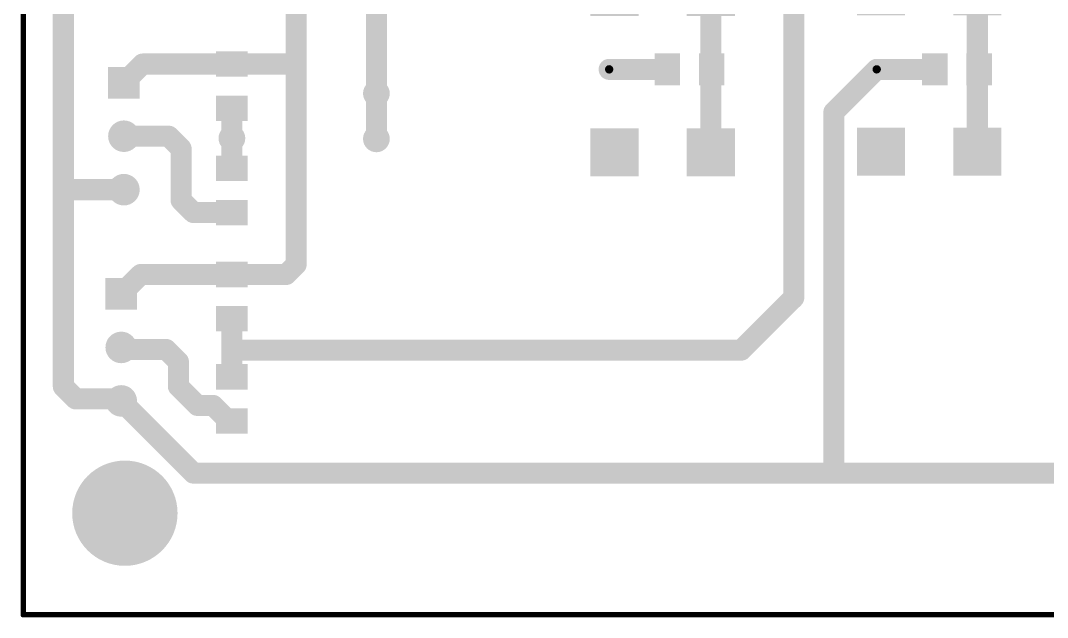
# Model space of a CAD drawing. Header units: millimetres. Extents: x 28 to 180, y 43 to 143.
# Drawn here: x 29.59 to 78.34, y 42.67 to 71.03 of the extents above; entities that cross this region are included whole.
import ezdxf

# ---------------------------------------------------------------- set-up
doc = ezdxf.new("R2010")
doc.units = ezdxf.units.MM
for name, color, linetype in [('BottomLayer', 5, 'Continuous'), ('MultiLayer', 9, 'Continuous'), ('PadHoleLayer', 156, 'Continuous')]:
    doc.layers.add(name, color=color, linetype=linetype)

# ---------------------------------------------------------------- blocks, each defined once
blk = doc.blocks.new('SW4_FSM_5P23_TEC_16')
at = {"layer": 'BottomLayer'}
for points in [[(-4.953, 3.429), (-2.667, 3.429), (-2.667, 1.143), (-4.953, 1.143)], [(2.667, 3.429), (4.953, 3.429), (4.953, 1.143), (2.667, 1.143)], [(-4.953, -1.143), (-2.667, -1.143), (-2.667, -3.429), (-4.953, -3.429)], [(2.667, -1.143), (4.953, -1.143), (4.953, -3.429), (2.667, -3.429)]]:
    blk.add_hatch(color=5, dxfattribs=at).paths.add_polyline_path(points)
at = {"layer": 'MultiLayer'}
for points in [[(-4.953, 3.429), (-2.667, 3.429), (-2.667, 1.143), (-4.953, 1.143)], [(2.667, 3.429), (4.953, 3.429), (4.953, 1.143), (2.667, 1.143)], [(-4.953, -1.143), (-2.667, -1.143), (-2.667, -3.429), (-4.953, -3.429)], [(2.667, -1.143), (4.953, -1.143), (4.953, -3.429), (2.667, -3.429)]]:
    blk.add_hatch(color=9, dxfattribs=at).paths.add_polyline_path(points)
at = {"layer": 'PadHoleLayer'}
h = blk.add_hatch(color=156, dxfattribs=at)
edge = h.paths.add_edge_path()
edge.add_arc((-3.81, 2.286), 0.508, 0, 360)
h = blk.add_hatch(color=156, dxfattribs=at)
edge = h.paths.add_edge_path()
edge.add_arc((3.81, 2.286), 0.508, 0, 360)
h = blk.add_hatch(color=156, dxfattribs=at)
edge = h.paths.add_edge_path()
edge.add_arc((-3.81, -2.286), 0.508, 0, 360)
h = blk.add_hatch(color=156, dxfattribs=at)
edge = h.paths.add_edge_path()
edge.add_arc((3.81, -2.286), 0.508, 0, 360)
blk = doc.blocks.new('SW4_FSM_5P23_TEC_17')
at = {"layer": 'BottomLayer'}
for points in [[(-4.953, 3.429), (-2.667, 3.429), (-2.667, 1.143), (-4.953, 1.143)], [(2.667, 3.429), (4.953, 3.429), (4.953, 1.143), (2.667, 1.143)], [(-4.953, -1.143), (-2.667, -1.143), (-2.667, -3.429), (-4.953, -3.429)], [(2.667, -1.143), (4.953, -1.143), (4.953, -3.429), (2.667, -3.429)]]:
    blk.add_hatch(color=5, dxfattribs=at).paths.add_polyline_path(points)
at = {"layer": 'MultiLayer'}
for points in [[(-4.953, 3.429), (-2.667, 3.429), (-2.667, 1.143), (-4.953, 1.143)], [(2.667, 3.429), (4.953, 3.429), (4.953, 1.143), (2.667, 1.143)], [(-4.953, -1.143), (-2.667, -1.143), (-2.667, -3.429), (-4.953, -3.429)], [(2.667, -1.143), (4.953, -1.143), (4.953, -3.429), (2.667, -3.429)]]:
    blk.add_hatch(color=9, dxfattribs=at).paths.add_polyline_path(points)
at = {"layer": 'PadHoleLayer'}
h = blk.add_hatch(color=156, dxfattribs=at)
edge = h.paths.add_edge_path()
edge.add_arc((-3.81, 2.286), 0.508, 0, 360)
h = blk.add_hatch(color=156, dxfattribs=at)
edge = h.paths.add_edge_path()
edge.add_arc((3.81, 2.286), 0.508, 0, 360)
h = blk.add_hatch(color=156, dxfattribs=at)
edge = h.paths.add_edge_path()
edge.add_arc((-3.81, -2.286), 0.508, 0, 360)
h = blk.add_hatch(color=156, dxfattribs=at)
edge = h.paths.add_edge_path()
edge.add_arc((3.81, -2.286), 0.508, 0, 360)
blk = doc.blocks.new('V______CRCW0805__3_IPC_A_B_19')
at = {"layer": 'BottomLayer'}
for points in [[(-1.654, 0.754), (-0.448, 0.754), (-0.448, -0.754), (-1.654, -0.754)], [(0.448, 0.754), (1.654, 0.754), (1.654, -0.754), (0.448, -0.754)]]:
    blk.add_hatch(color=5, dxfattribs=at).paths.add_polyline_path(points)
blk = doc.blocks.new('V______CRCW0805__3_IPC_A_B_20')
at = {"layer": 'BottomLayer'}
for points in [[(-1.654, 0.754), (-0.448, 0.754), (-0.448, -0.754), (-1.654, -0.754)], [(0.448, 0.754), (1.654, 0.754), (1.654, -0.754), (0.448, -0.754)]]:
    blk.add_hatch(color=5, dxfattribs=at).paths.add_polyline_path(points)
blk = doc.blocks.new('V______CRCW0805__3_IPC_A_B_40')
at = {"layer": 'BottomLayer'}
for points in [[(-1.654, 0.754), (-0.448, 0.754), (-0.448, -0.754), (-1.654, -0.754)], [(0.448, 0.754), (1.654, 0.754), (1.654, -0.754), (0.448, -0.754)]]:
    blk.add_hatch(color=5, dxfattribs=at).paths.add_polyline_path(points)
blk = doc.blocks.new('V______CRCW0805__3_IPC_A_B_42')
at = {"layer": 'BottomLayer'}
for points in [[(-1.654, 0.754), (-0.448, 0.754), (-0.448, -0.754), (-1.654, -0.754)], [(0.448, 0.754), (1.654, 0.754), (1.654, -0.754), (0.448, -0.754)]]:
    blk.add_hatch(color=5, dxfattribs=at).paths.add_polyline_path(points)
blk = doc.blocks.new('V______CRCW0805__3_IPC_A_B_52')
at = {"layer": 'BottomLayer'}
for points in [[(-1.654, 0.754), (-0.448, 0.754), (-0.448, -0.754), (-1.654, -0.754)], [(0.448, 0.754), (1.654, 0.754), (1.654, -0.754), (0.448, -0.754)]]:
    blk.add_hatch(color=5, dxfattribs=at).paths.add_polyline_path(points)
blk = doc.blocks.new('V______CRCW0805__3_IPC_A_B_55')
at = {"layer": 'BottomLayer'}
for points in [[(-1.654, 0.754), (-0.448, 0.754), (-0.448, -0.754), (-1.654, -0.754)], [(0.448, 0.754), (1.654, 0.754), (1.654, -0.754), (0.448, -0.754)]]:
    blk.add_hatch(color=5, dxfattribs=at).paths.add_polyline_path(points)
blk = doc.blocks.new('61900311121_62')
at = {"layer": 'BottomLayer'}
h = blk.add_hatch(color=5, dxfattribs=at)
edge = h.paths.add_edge_path()
edge.add_arc((-2.54, 0.3), 0.75, 0, 360)
h = blk.add_hatch(color=5, dxfattribs=at)
edge = h.paths.add_edge_path()
edge.add_arc((0, 0.3), 0.75, 0, 360)
blk.add_hatch(color=5, dxfattribs=at).paths.add_polyline_path([(1.79, 1.05), (3.29, 1.05), (3.29, -0.45), (1.79, -0.45)])
at = {"layer": 'MultiLayer'}
h = blk.add_hatch(color=9, dxfattribs=at)
edge = h.paths.add_edge_path()
edge.add_arc((-2.54, 0.3), 0.75, 0, 360)
h = blk.add_hatch(color=9, dxfattribs=at)
edge = h.paths.add_edge_path()
edge.add_arc((0, 0.3), 0.75, 0, 360)
blk.add_hatch(color=9, dxfattribs=at).paths.add_polyline_path([(1.79, 1.05), (3.29, 1.05), (3.29, -0.45), (1.79, -0.45)])
at = {"layer": 'PadHoleLayer'}
h = blk.add_hatch(color=156, dxfattribs=at)
edge = h.paths.add_edge_path()
edge.add_arc((-2.54, 0.3), 0.5, 0, 360)
h = blk.add_hatch(color=156, dxfattribs=at)
edge = h.paths.add_edge_path()
edge.add_arc((0, 0.3), 0.5, 0, 360)
h = blk.add_hatch(color=156, dxfattribs=at)
edge = h.paths.add_edge_path()
edge.add_arc((2.54, 0.3), 0.5, 0, 360)
blk = doc.blocks.new('61900311121_66')
at = {"layer": 'BottomLayer'}
h = blk.add_hatch(color=5, dxfattribs=at)
edge = h.paths.add_edge_path()
edge.add_arc((-2.54, 0.3), 0.75, 0, 360)
h = blk.add_hatch(color=5, dxfattribs=at)
edge = h.paths.add_edge_path()
edge.add_arc((0, 0.3), 0.75, 0, 360)
blk.add_hatch(color=5, dxfattribs=at).paths.add_polyline_path([(1.79, 1.05), (3.29, 1.05), (3.29, -0.45), (1.79, -0.45)])
at = {"layer": 'MultiLayer'}
h = blk.add_hatch(color=9, dxfattribs=at)
edge = h.paths.add_edge_path()
edge.add_arc((-2.54, 0.3), 0.75, 0, 360)
h = blk.add_hatch(color=9, dxfattribs=at)
edge = h.paths.add_edge_path()
edge.add_arc((0, 0.3), 0.75, 0, 360)
blk.add_hatch(color=9, dxfattribs=at).paths.add_polyline_path([(1.79, 1.05), (3.29, 1.05), (3.29, -0.45), (1.79, -0.45)])
at = {"layer": 'PadHoleLayer'}
h = blk.add_hatch(color=156, dxfattribs=at)
edge = h.paths.add_edge_path()
edge.add_arc((-2.54, 0.3), 0.5, 0, 360)
h = blk.add_hatch(color=156, dxfattribs=at)
edge = h.paths.add_edge_path()
edge.add_arc((0, 0.3), 0.5, 0, 360)
h = blk.add_hatch(color=156, dxfattribs=at)
edge = h.paths.add_edge_path()
edge.add_arc((2.54, 0.3), 0.5, 0, 360)

msp = doc.modelspace()

# ---------------------------------------------------------------- hatches: boundary and pattern name
h = msp.add_hatch(color=7)
edge = h.paths.add_edge_path()
edge.add_arc((57.531, 68.707), 0.4, 0, 360)
h = msp.add_hatch(color=7)
edge = h.paths.add_edge_path()
edge.add_arc((57.531, 68.707), 0.2, 0, 360)
h = msp.add_hatch(color=7)
edge = h.paths.add_edge_path()
edge.add_arc((70.231, 68.707), 0.4, 0, 360)
h = msp.add_hatch(color=7)
edge = h.paths.add_edge_path()
edge.add_arc((70.231, 68.707), 0.2, 0, 360)
h = msp.add_hatch(color=7)
edge = h.paths.add_edge_path()
edge.add_arc((46.482, 67.564), 0.635, 0, 360)
h = msp.add_hatch(color=7)
edge = h.paths.add_edge_path()
edge.add_arc((46.482, 67.564), 0.356, 0, 360)
h = msp.add_hatch(color=7)
edge = h.paths.add_edge_path()
edge.add_arc((39.624, 65.434), 0.635, 0, 360)
h = msp.add_hatch(color=7)
edge = h.paths.add_edge_path()
edge.add_arc((46.482, 65.405), 0.635, 0, 360)
h = msp.add_hatch(color=7)
edge = h.paths.add_edge_path()
edge.add_arc((39.624, 65.434), 0.356, 0, 360)
h = msp.add_hatch(color=7)
edge = h.paths.add_edge_path()
edge.add_arc((46.482, 65.405), 0.356, 0, 360)
h = msp.add_hatch(color=7)
edge = h.paths.add_edge_path()
edge.add_arc((34.544, 47.625), 2.5, 0, 360)
h = msp.add_hatch(color=7)
edge = h.paths.add_edge_path()
edge.add_arc((34.544, 47.625), 1.5, 0, 360)

# ---------------------------------------------------------------- linework, layer by layer
at = {"color": 7}
for points, const_width in [([(29.718, 42.799), (29.718, 142.875)], 0.254), ([(66.294, 57.863), (66.294, 85.09)], 1), ([(46.482, 67.564), (46.482, 79.629)], 1), ([(42.672, 69.215), (42.672, 76.708)], 1), ([(31.623, 62.992), (31.623, 73.025)], 1), ([(62.357, 68.707), (62.357, 72.39)], 1), ([(75.006, 68.621), (75.006, 72.415)], 1), ([(42.418, 68.961), (42.672, 69.215)], 1), ([(42.672, 59.436), (42.672, 69.215)], 1), ([(34.498, 68.072), (35.387, 68.961)], 1), ([(35.387, 68.961), (39.624, 68.961)], 1), ([(39.624, 68.961), (42.418, 68.961)], 1), ([(57.531, 68.707), (60.29, 68.707)], 1), ([(62.357, 64.77), (62.357, 68.707)], 1), ([(68.199, 66.675), (70.231, 68.707)], 1), ([(70.231, 68.707), (72.99, 68.707)], 1), ([(75.006, 68.621), (75.092, 68.707)], 1), ([(75.006, 64.795), (75.006, 68.621)], 1), ([(46.482, 65.405), (46.482, 67.564)], 1), ([(39.624, 65.434), (39.624, 66.859)], 1), ([(68.199, 49.53), (68.199, 66.675)], 1), ([(34.498, 65.532), (36.625, 65.532)], 1), ([(36.625, 65.532), (37.211, 64.946)], 1), ([(39.624, 64.008), (39.624, 65.434)], 1), ([(37.211, 62.492), (37.211, 64.946)], 1), ([(31.623, 53.64), (31.623, 62.992)], 1), ([(31.623, 62.992), (34.498, 62.992)], 1), ([(37.211, 62.492), (37.797, 61.906)], 1), ([(37.797, 61.906), (39.624, 61.906)], 1), ([(42.199, 58.963), (42.672, 59.436)], 1), ([(34.371, 58.039), (35.295, 58.963)], 1), ([(35.295, 58.963), (39.624, 58.963)], 1), ([(39.624, 58.963), (42.199, 58.963)], 1), ([(63.803, 55.372), (66.294, 57.863)], 1), ([(39.624, 55.372), (39.624, 56.861)], 1), ([(34.371, 55.499), (34.467, 55.403)], 1), ([(34.467, 55.403), (36.498, 55.403)], 1), ([(36.498, 55.403), (37.084, 54.818)], 1), ([(39.624, 55.372), (63.803, 55.372)], 1), ([(39.624, 54.102), (39.624, 55.372)], 1), ([(37.084, 53.646), (37.084, 54.818)], 1), ([(31.623, 53.64), (32.209, 53.055)], 1), ([(37.084, 53.646), (37.985, 52.745)], 1), ([(32.209, 53.055), (34.275, 53.055)], 1), ([(34.275, 53.055), (34.371, 52.959)], 1), ([(34.371, 52.959), (37.8, 49.53)], 1), ([(37.985, 52.745), (38.729, 52.745)], 1), ([(38.729, 52.745), (39.37, 52.104)], 1), ([(39.37, 52.104), (39.521, 52.104)], 1), ([(39.521, 52.104), (39.624, 52)], 1), ([(37.8, 49.53), (68.199, 49.53)], 1), ([(68.199, 49.53), (108.712, 49.53)], 1), ([(29.718, 42.799), (179.705, 42.799)], 0.254)]:
    msp.add_lwpolyline(points, dxfattribs=dict(at, const_width=const_width))
for points, const_width in [([(42.422, 69.215, 1), (42.922, 69.215, 1)], 0.5), ([(42.422, 69.215, 1), (42.922, 69.215, 1)], 0.5), ([(42.422, 69.215, 1), (42.922, 69.215, 1)], 0.5), ([(35.137, 68.961, 1), (35.637, 68.961, 1)], 0.5), ([(35.137, 68.961, 1), (35.637, 68.961, 1)], 0.5), ([(39.374, 68.961, 1), (39.874, 68.961, 1)], 0.5), ([(39.374, 68.961, 1), (39.874, 68.961, 1)], 0.5), ([(42.168, 68.961, 1), (42.668, 68.961, 1)], 0.5), ([(42.168, 68.961, 1), (42.668, 68.961, 1)], 0.5), ([(57.281, 68.707, 1), (57.781, 68.707, 1)], 0.5), ([(60.04, 68.707, 1), (60.54, 68.707, 1)], 0.5), ([(62.107, 68.707, 1), (62.607, 68.707, 1)], 0.5), ([(62.107, 68.707, 1), (62.607, 68.707, 1)], 0.5), ([(69.981, 68.707, 1), (70.481, 68.707, 1)], 0.5), ([(69.981, 68.707, 1), (70.481, 68.707, 1)], 0.5), ([(72.74, 68.707, 1), (73.24, 68.707, 1)], 0.5), ([(74.756, 68.621, 1), (75.256, 68.621, 1)], 0.5), ([(74.756, 68.621, 1), (75.256, 68.621, 1)], 0.5), ([(74.756, 68.621, 1), (75.256, 68.621, 1)], 0.5), ([(74.842, 68.707, 1), (75.342, 68.707, 1)], 0.5), ([(34.248, 68.072, 1), (34.748, 68.072, 1)], 0.5), ([(46.232, 67.564, 1), (46.732, 67.564, 1)], 0.5), ([(46.232, 67.564, 1), (46.732, 67.564, 1)], 0.5), ([(39.374, 66.859, 1), (39.874, 66.859, 1)], 0.5), ([(67.949, 66.675, 1), (68.449, 66.675, 1)], 0.5), ([(67.949, 66.675, 1), (68.449, 66.675, 1)], 0.5), ([(34.248, 65.532, 1), (34.748, 65.532, 1)], 0.5), ([(36.375, 65.532, 1), (36.875, 65.532, 1)], 0.5), ([(36.375, 65.532, 1), (36.875, 65.532, 1)], 0.5), ([(39.374, 65.434, 1), (39.874, 65.434, 1)], 0.5), ([(39.374, 65.434, 1), (39.874, 65.434, 1)], 0.5), ([(46.232, 65.405, 1), (46.732, 65.405, 1)], 0.5), ([(36.961, 64.946, 1), (37.461, 64.946, 1)], 0.5), ([(36.961, 64.946, 1), (37.461, 64.946, 1)], 0.5), ([(62.107, 64.77, 1), (62.607, 64.77, 1)], 0.5), ([(74.756, 64.795, 1), (75.256, 64.795, 1)], 0.5), ([(39.374, 64.008, 1), (39.874, 64.008, 1)], 0.5), ([(31.373, 62.992, 1), (31.873, 62.992, 1)], 0.5), ([(31.373, 62.992, 1), (31.873, 62.992, 1)], 0.5), ([(31.373, 62.992, 1), (31.873, 62.992, 1)], 0.5), ([(34.248, 62.992, 1), (34.748, 62.992, 1)], 0.5), ([(36.961, 62.492, 1), (37.461, 62.492, 1)], 0.5), ([(36.961, 62.492, 1), (37.461, 62.492, 1)], 0.5), ([(37.547, 61.906, 1), (38.047, 61.906, 1)], 0.5), ([(37.547, 61.906, 1), (38.047, 61.906, 1)], 0.5), ([(39.374, 61.906, 1), (39.874, 61.906, 1)], 0.5), ([(42.422, 59.436, 1), (42.922, 59.436, 1)], 0.5), ([(42.422, 59.436, 1), (42.922, 59.436, 1)], 0.5), ([(35.045, 58.963, 1), (35.545, 58.963, 1)], 0.5), ([(35.045, 58.963, 1), (35.545, 58.963, 1)], 0.5), ([(39.374, 58.963, 1), (39.874, 58.963, 1)], 0.5), ([(39.374, 58.963, 1), (39.874, 58.963, 1)], 0.5), ([(41.949, 58.963, 1), (42.449, 58.963, 1)], 0.5), ([(41.949, 58.963, 1), (42.449, 58.963, 1)], 0.5), ([(34.121, 58.039, 1), (34.621, 58.039, 1)], 0.5), ([(66.044, 57.863, 1), (66.544, 57.863, 1)], 0.5), ([(66.044, 57.863, 1), (66.544, 57.863, 1)], 0.5), ([(39.374, 56.861, 1), (39.874, 56.861, 1)], 0.5), ([(34.121, 55.499, 1), (34.621, 55.499, 1)], 0.5), ([(34.217, 55.403, 1), (34.717, 55.403, 1)], 0.5), ([(34.217, 55.403, 1), (34.717, 55.403, 1)], 0.5), ([(36.248, 55.403, 1), (36.748, 55.403, 1)], 0.5), ([(36.248, 55.403, 1), (36.748, 55.403, 1)], 0.5), ([(39.374, 55.372, 1), (39.874, 55.372, 1)], 0.5), ([(39.374, 55.372, 1), (39.874, 55.372, 1)], 0.5), ([(39.374, 55.372, 1), (39.874, 55.372, 1)], 0.5), ([(63.553, 55.372, 1), (64.053, 55.372, 1)], 0.5), ([(63.553, 55.372, 1), (64.053, 55.372, 1)], 0.5), ([(36.834, 54.818, 1), (37.334, 54.818, 1)], 0.5), ([(36.834, 54.818, 1), (37.334, 54.818, 1)], 0.5), ([(39.374, 54.102, 1), (39.874, 54.102, 1)], 0.5), ([(31.373, 53.64, 1), (31.873, 53.64, 1)], 0.5), ([(31.373, 53.64, 1), (31.873, 53.64, 1)], 0.5), ([(36.834, 53.646, 1), (37.334, 53.646, 1)], 0.5), ([(36.834, 53.646, 1), (37.334, 53.646, 1)], 0.5), ([(31.959, 53.055, 1), (32.459, 53.055, 1)], 0.5), ([(31.959, 53.055, 1), (32.459, 53.055, 1)], 0.5), ([(34.025, 53.055, 1), (34.525, 53.055, 1)], 0.5), ([(34.025, 53.055, 1), (34.525, 53.055, 1)], 0.5), ([(34.121, 52.959, 1), (34.621, 52.959, 1)], 0.5), ([(34.121, 52.959, 1), (34.621, 52.959, 1)], 0.5), ([(37.735, 52.745, 1), (38.235, 52.745, 1)], 0.5), ([(37.735, 52.745, 1), (38.235, 52.745, 1)], 0.5), ([(38.479, 52.745, 1), (38.979, 52.745, 1)], 0.5), ([(38.479, 52.745, 1), (38.979, 52.745, 1)], 0.5), ([(39.12, 52.104, 1), (39.62, 52.104, 1)], 0.5), ([(39.12, 52.104, 1), (39.62, 52.104, 1)], 0.5), ([(39.271, 52.104, 1), (39.771, 52.104, 1)], 0.5), ([(39.271, 52.104, 1), (39.771, 52.104, 1)], 0.5), ([(39.374, 52, 1), (39.874, 52, 1)], 0.5), ([(37.55, 49.53, 1), (38.05, 49.53, 1)], 0.5), ([(37.55, 49.53, 1), (38.05, 49.53, 1)], 0.5), ([(67.949, 49.53, 1), (68.449, 49.53, 1)], 0.5), ([(67.949, 49.53, 1), (68.449, 49.53, 1)], 0.5), ([(67.949, 49.53, 1), (68.449, 49.53, 1)], 0.5), ([(29.654, 42.799, 1), (29.782, 42.799, 1)], 0.127), ([(29.654, 42.799, 1), (29.782, 42.799, 1)], 0.127)]:
    msp.add_lwpolyline(points, format="xyb", close=True, dxfattribs=dict(at, const_width=const_width))

# ---------------------------------------------------------------- block references
at = {"layer": 'BottomLayer', "color": 7}
for name, p, rotation in [('V______CRCW0805__3_IPC_A_B_19', (39.624, 67.91), 90), ('V______CRCW0805__3_IPC_A_B_55', (61.341, 68.707), 180), ('V______CRCW0805__3_IPC_A_B_52', (74.041, 68.707), 180), ('V______CRCW0805__3_IPC_A_B_20', (39.624, 62.957), 270), ('V______CRCW0805__3_IPC_A_B_40', (39.624, 57.912), 90), ('V______CRCW0805__3_IPC_A_B_42', (39.624, 53.051), 270)]:
    msp.add_blockref(name, p, dxfattribs=dict(at, rotation=rotation))
at = {"layer": 'MultiLayer', "color": 7, "rotation": 90}
for name, p in [('SW4_FSM_5P23_TEC_17', (60.071, 68.58)), ('SW4_FSM_5P23_TEC_16', (72.72, 68.605)), ('61900311121_62', (34.798, 65.532)), ('61900311121_66', (34.671, 55.499))]:
    msp.add_blockref(name, p, dxfattribs=at)

doc.saveas('drawing.dxf')
